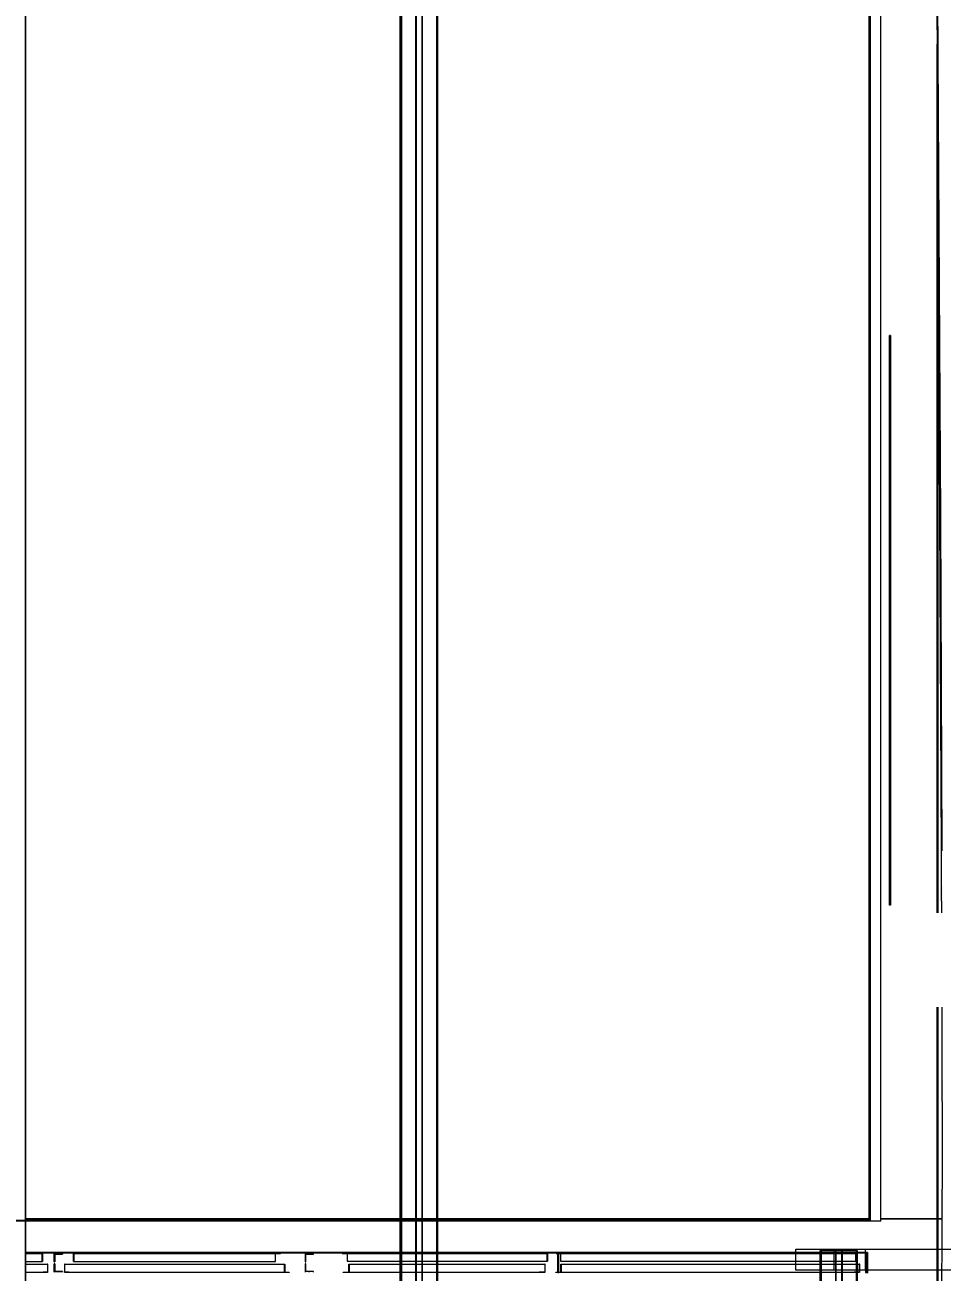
# Model space of a CAD drawing. Header units: centimetres. Extents: x -13617 to -9515, y -261 to 6553.
# Drawn here: x -12919 to -12481, y 3756 to 4352 of the extents above; entities that cross this region are included whole.
import ezdxf

# ---------------------------------------------------------------- set-up
doc = ezdxf.new("R2010")
doc.units = ezdxf.units.CM
doc.linetypes.add('_Overhead', pattern=[0.47625, 0.3175, -0.15875])
doc.linetypes.add('_Overhead_2_', pattern=[0.47625, 0.3175, -0.15875])
for name, color, linetype, lineweight in [('A-FLOR', 7, 'Continuous', 9), ('A-GENM', 7, 'Continuous', 9), ('A-WALL', 7, 'Continuous', 9), ('A-WALL-PATT', 7, 'Continuous', 35), ('E-LITE-EQPM-IDEN', 7, 'Continuous', 18), ('S-BEAM', 7, 'Continuous', 9), ('S-FSTN', 7, 'Continuous', 9)]:
    doc.layers.add(name, color=color, linetype=linetype, lineweight=lineweight)
doc.styles.add('Arial_2', font='arial.ttf', dxfattribs={"width": 0.8, "height": 30})

# ---------------------------------------------------------------- blocks, each defined once
blk = doc.blocks.new('RVR_CERCHA_C01-01 - RVR_CERCHA_C01-01-1751364-Planta patio maniobras')
at = {"layer": 'S-BEAM', "color": 254, "true_color": 0xcccccc}
for p, q in [((-0.37, -5), (-0.37, 5)), ((-0.37, 5), (-0.37, -5)), ((-0.07, 4.7), (-0.07, -4.7)), ((-0.07, -4.7), (-0.07, 4.7)), ((0.32, 4.7), (0.32, -4.7)), ((0.36, -5), (0.36, 5)), ((0.54, -4.7), (0.54, 4.7)), ((0.54, -4.7), (0.54, 4.7)), ((3.33, 4.7), (3.33, 0.7)), ((3.33, 0.7), (3.52, 0.7)), ((4.44, 0.7), (3.33, 0.7)), ((3.52, 0.7), (3.52, 4.4)), ((3.52, 4.4), (4.44, 4.4)), ((4.44, 4.4), (3.52, 4.4)), ((4.44, 0.7), (3.52, 0.7)), ((4.44, 4.4), (4.71, 4.4)), ((4.71, 4.4), (4.44, 4.4)), ((4.71, 0.7), (4.44, 0.7)), ((4.71, 0.7), (4.44, 0.7)), ((4.78, 4.4), (5.01, 4.4)), ((5.01, 4.4), (4.78, 4.4)), ((5.01, 0.7), (4.78, 0.7)), ((5.01, 0.7), (4.78, 0.7)), ((5.01, 4.4), (5.94, 4.4)), ((21.68, 4.4), (5.01, 4.4)), ((21.68, 0.7), (5.01, 0.7)), ((21.68, 0.7), (5.01, 0.7)), ((5.94, 4.4), (5.94, 4.7)), ((21.68, 4.4), (5.94, 4.4)), ((21.91, 4.4), (21.68, 4.4)), ((21.91, 4.4), (21.68, 4.4)), ((21.91, 0.7), (21.68, 0.7)), ((21.91, 0.7), (21.68, 0.7)), ((22.25, 4.4), (21.91, 4.4)), ((22.25, 4.4), (21.91, 4.4)), ((22.25, 0.7), (21.91, 0.7)), ((22.25, 0.7), (21.91, 0.7)), ((144.23, 4.4), (22.25, 4.4)), ((147.21, 4.4), (22.25, 4.4)), ((143.77, 0.7), (22.25, 0.7)), ((144.23, 0.7), (22.25, 0.7)), ((145.89, 0.7), (143.77, 0.7)), ((146.08, 4.4), (144.23, 4.4)), ((146.08, 0.7), (144.23, 0.7)), ((145.89, 0.7), (145.89, 4.4)), ((146.08, 0.7), (145.89, 0.7)), ((147.21, 4.4), (146.08, 4.4)), ((146.08, 4.4), (146.08, 0.7)), ((147.19, 5), (147.19, -5)), ((147.19, 4.42), (147.19, 4.59)), ((147.19, -4.42), (147.19, 4.4)), ((147.45, 4.4), (147.21, 4.4)), ((147.49, 4.4), (147.21, 4.4)), ((147.49, -4.7), (147.49, 4.7)), ((147.49, 4.59), (147.49, 4.42)), ((148.49, 4.4), (147.49, 4.4)), ((148.49, 4.4), (147.49, 4.4)), ((147.49, 4.4), (147.49, -4.42)), ((148.49, 4.7), (148.49, 4.4)), ((153.51, 4.7), (153.51, 0.7)), ((153.51, 0.7), (153.73, 0.7)), ((204.96, 0.7), (153.51, 0.7)), ((153.73, 0.7), (153.73, 4.4)), ((153.73, 4.4), (156.44, 4.4)), ((204.96, 4.4), (153.73, 4.4)), ((204.96, 0.7), (153.73, 0.7)), ((156.44, 4.4), (156.44, 4.7)), ((204.96, 4.4), (156.44, 4.4)), ((205.23, 4.4), (204.96, 4.4)), ((205.23, 4.4), (204.96, 4.4)), ((205.23, 0.7), (204.96, 0.7)), ((205.23, 0.7), (204.96, 0.7)), ((205.53, 4.4), (205.3, 4.4)), ((205.53, 4.4), (205.3, 4.4)), ((205.53, 0.7), (205.3, 0.7)), ((205.53, 0.7), (205.3, 0.7)), ((222.2, 4.4), (205.53, 4.4)), ((222.2, 4.4), (205.53, 4.4)), ((222.2, 0.7), (205.53, 0.7)), ((222.2, 0.7), (205.53, 0.7)), ((222.43, 4.4), (222.2, 4.4)), ((222.43, 4.4), (222.2, 4.4)), ((222.43, 0.7), (222.2, 0.7)), ((222.43, 0.7), (222.2, 0.7)), ((222.77, 4.4), (222.43, 4.4)), ((222.77, 4.4), (222.43, 4.4)), ((222.77, 0.7), (222.43, 0.7)), ((222.77, 0.7), (222.43, 0.7)), ((247.35, 4.4), (222.77, 4.4)), ((250.05, 4.4), (222.77, 4.4)), ((247.13, 0.7), (222.77, 0.7)), ((247.35, 0.7), (222.77, 0.7)), ((247.13, 0.7), (247.13, 4.7)), ((247.35, 0.7), (247.13, 0.7)), ((250.05, 4.4), (247.35, 4.4)), ((247.35, 4.4), (247.35, 0.7)), ((250.05, 4.7), (250.05, 4.4)), ((264.28, 4.5), (264.28, 4.2)), ((264.28, 4.5), (264.28, 4.2)), ((264.28, 4.2), (266.28, 4.2)), ((264.28, 4.2), (266.28, 4.2)), ((266.28, 4.5), (266.28, 4.2)), ((266.28, 4.2), (267.98, 4.2)), ((266.28, 4.2), (267.98, 4.2)), ((267.98, 4.2), (267.98, 0.5)), ((267.98, 4.2), (267.98, 0.5)), ((267.98, 0.5), (268.28, 0.5)), ((267.98, 0.5), (268.28, 0.5)), ((268.28, 0.5), (268.28, 4.5)), ((268.28, 0.5), (268.28, 4.5)), ((275.9, 4.4), (275.9, 4.7)), ((277.92, 4.4), (275.9, 4.4)), ((381.09, 4.4), (275.9, 4.4)), ((277.92, 0.7), (277.92, 4.4)), ((383.11, 4.4), (277.92, 4.4)), ((278.08, 0.7), (277.92, 0.7)), ((383.11, 0.7), (277.92, 0.7)), ((278.08, 4.7), (278.08, 0.7)), ((383.27, 0.7), (278.08, 0.7)), ((381.09, 4.7), (381.09, 4.4)), ((381.09, 4.4), (383.11, 4.4)), ((383.11, 4.4), (383.11, 0.7)), ((383.11, 0.7), (383.27, 0.7)), ((383.27, 0.7), (383.27, 4.7)), ((384.09, 4.2), (384.09, 4.5)), ((384.09, 4.5), (384.09, 4.2)), ((386.09, 4.2), (384.09, 4.2)), ((384.09, 4.2), (386.09, 4.2)), ((386.09, 4.5), (386.09, 4.2)), ((386.09, 4.2), (387.79, 4.2)), ((387.79, 4.2), (386.09, 4.2)), ((387.79, 4.2), (387.79, 0.5)), ((387.79, 0.5), (387.79, 4.2)), ((387.79, 0.5), (388.09, 0.5)), ((388.09, 0.5), (387.79, 0.5)), ((388.09, 0.5), (388.09, 4.5)), ((388.09, 4.5), (388.09, 0.5)), ((391.22, 4.7), (391.22, 0.7)), ((391.22, 0.7), (391.37, 0.7)), ((401.78, 0.7), (391.22, 0.7)), ((391.37, 0.7), (391.37, 4.4)), ((391.37, 4.4), (393.34, 4.4)), ((401.78, 4.4), (391.37, 4.4)), ((401.78, 0.7), (391.37, 0.7)), ((393.34, 4.4), (393.34, 4.7)), ((401.78, 4.4), (393.34, 4.4)), ((402.05, 4.4), (401.78, 4.4)), ((402.05, 4.4), (401.78, 4.4)), ((402.05, 0.7), (401.78, 0.7)), ((402.05, 0.7), (401.78, 0.7)), ((-0.37, -5), (0.36, -5)), ((0.32, -4.7), (-0.36, -4.7)), ((-0.36, -4.7), (-0.36, -4.99)), ((-0.36, -4.7), (0.32, -4.7)), ((0.54, -5), (-0.36, -5)), ((-0.36, -5), (0.36, -5)), ((-0.36, -5), (4.44, -5)), ((-0.07, -4.7), (0.32, -4.7)), ((0.32, -4.7), (-0.07, -4.7)), ((0.36, -4.7), (0.54, -4.7)), ((4.23, -4.7), (0.36, -4.7)), ((0.36, -4.7), (4.44, -4.7)), ((0.36, -4.7), (2.13, -4.7)), ((0.36, -5), (4.23, -5)), ((4.23, -5), (0.36, -5)), ((4.44, -4.7), (0.54, -4.7)), ((0.54, -5), (0.54, -4.74)), ((0.54, -5), (0.54, -4.74)), ((4.44, -5), (0.54, -5)), ((2.13, -4.7), (4.44, -4.7)), ((4.44, -4.7), (4.23, -4.7)), ((4.23, -5), (4.44, -5)), ((4.44, -5), (4.23, -5)), ((4.63, -4.7), (4.44, -4.7)), ((4.44, -4.7), (4.63, -4.7)), ((4.44, -4.7), (4.63, -4.7)), ((4.63, -4.7), (4.44, -4.7)), ((4.44, -5), (4.63, -5)), ((4.63, -5), (4.44, -5)), ((4.44, -5), (4.63, -5)), ((4.63, -5), (4.44, -5)), ((4.63, -5), (4.63, -4.7)), ((4.78, -4.7), (5.01, -4.7)), ((4.78, -4.7), (5.01, -4.7)), ((5.01, -4.7), (4.78, -4.7)), ((5.01, -5), (4.78, -5)), ((4.78, -5), (5.01, -5)), ((5.01, -5), (4.78, -5)), ((5.01, -4.7), (21.68, -4.7)), ((5.01, -4.7), (21.68, -4.7)), ((21.68, -5), (5.01, -5)), ((5.01, -5), (21.68, -5)), ((21.68, -5), (5.01, -5)), ((5.05, -4.75), (5.05, -0.75)), ((5.05, -0.75), (5.22, -0.75)), ((21.68, -0.75), (5.05, -0.75)), ((21.68, -4.7), (5.05, -4.7)), ((6.46, -4.75), (5.05, -4.75)), ((5.05, -4.75), (21.68, -4.75)), ((5.22, -0.75), (5.22, -4.45)), ((21.68, -0.75), (5.22, -0.75)), ((5.22, -4.45), (7.31, -4.45)), ((21.68, -4.45), (5.22, -4.45)), ((7.31, -4.75), (6.46, -4.75)), ((7.31, -4.45), (7.31, -4.7)), ((21.68, -4.45), (7.31, -4.45)), ((9.13, -4.75), (7.31, -4.75)), ((21.68, -4.75), (9.13, -4.75)), ((21.68, -4.7), (15.44, -4.7)), ((21.68, -5), (15.44, -5)), ((21.91, -0.75), (21.68, -0.75)), ((21.91, -0.75), (21.68, -0.75)), ((21.91, -4.45), (21.68, -4.45)), ((21.91, -4.45), (21.68, -4.45)), ((21.68, -4.7), (21.91, -4.7)), ((21.68, -4.7), (21.91, -4.7)), ((21.91, -4.7), (21.68, -4.7)), ((21.91, -4.7), (21.68, -4.7)), ((21.68, -4.75), (21.91, -4.75)), ((21.91, -4.75), (21.68, -4.75)), ((21.91, -5), (21.68, -5)), ((21.68, -5), (21.91, -5)), ((21.91, -5), (21.68, -5)), ((21.91, -5), (21.68, -5)), ((22.25, -0.75), (21.91, -0.75)), ((22.25, -0.75), (21.91, -0.75)), ((22.25, -4.45), (21.91, -4.45)), ((22.25, -4.45), (21.91, -4.45)), ((21.91, -4.7), (22.25, -4.7)), ((21.91, -4.7), (22.25, -4.7)), ((22.25, -4.7), (21.91, -4.7)), ((22.25, -4.7), (21.91, -4.7)), ((21.91, -4.75), (22.25, -4.75)), ((22.25, -4.75), (21.91, -4.75)), ((22.25, -5), (21.91, -5)), ((21.91, -5), (22.25, -5)), ((22.25, -5), (21.91, -5)), ((22.25, -5), (21.91, -5)), ((146.06, -0.75), (22.25, -0.75)), ((146.23, -0.75), (22.25, -0.75)), ((146.23, -4.45), (22.25, -4.45)), ((147.19, -4.45), (22.25, -4.45)), ((22.25, -4.7), (144.27, -4.7)), ((22.25, -4.7), (147.19, -4.7)), ((146.06, -4.7), (22.25, -4.7)), ((146.06, -4.7), (22.25, -4.7)), ((22.25, -4.75), (146.06, -4.75)), ((147.19, -4.75), (22.25, -4.75)), ((149.28, -5), (22.25, -5)), ((22.25, -5), (147.19, -5)), ((147.19, -5), (22.25, -5)), ((147.19, -5), (22.25, -5)), ((144.27, -4.7), (146.06, -4.7)), ((146.23, -0.75), (146.06, -0.75)), ((146.06, -0.75), (146.06, -4.75)), ((146.06, -4.75), (147.19, -4.75)), ((146.09, -4.7), (152.19, -4.7)), ((147.19, -4.7), (146.09, -4.7)), ((147.19, -4.7), (146.09, -4.7)), ((146.23, -4.45), (146.23, -0.75)), ((147.19, -4.45), (146.23, -4.45)), ((147.48, -4.45), (147.19, -4.45)), ((147.48, -4.45), (147.19, -4.45)), ((147.19, -4.59), (147.19, -4.45)), ((147.19, -4.7), (152.19, -4.7)), ((148.32, -4.7), (147.19, -4.7)), ((148.32, -4.7), (147.19, -4.7)), ((147.19, -4.75), (148.27, -4.75)), ((148.27, -4.75), (147.19, -4.75)), ((147.19, -5), (147.19, -4.75)), ((147.19, -5), (152.19, -5)), ((152.19, -5), (147.19, -5)), ((152.19, -5), (147.19, -5)), ((152.19, -5), (147.19, -5)), ((147.19, -5), (149.28, -5)), ((148.32, -4.45), (147.48, -4.45)), ((148.32, -4.45), (147.48, -4.45)), ((147.49, -4.45), (147.49, -4.59)), ((147.49, -4.7), (148.32, -4.7)), ((149.28, -4.7), (147.49, -4.7)), ((148.32, -4.7), (148.32, -4.45)), ((152.19, -4.7), (148.32, -4.7)), ((152.19, -4.7), (148.32, -4.7)), ((148.32, -4.7), (152.19, -4.7)), ((152.19, -4.7), (149.28, -4.7)), ((152.19, -5), (149.28, -5)), ((149.28, -5), (152.19, -5)), ((152.19, -4.7), (204.96, -4.7)), ((152.19, -4.7), (204.96, -4.7)), ((152.42, -4.7), (152.19, -4.7)), ((152.42, -4.7), (152.19, -4.7)), ((152.19, -4.7), (152.19, -5)), ((152.19, -5), (152.19, -4.7)), ((204.96, -5), (152.19, -5)), ((152.19, -5), (204.96, -5)), ((204.96, -5), (152.19, -5)), ((204.96, -5), (152.19, -5)), ((152.42, -4.75), (152.42, -0.75)), ((152.42, -0.75), (152.61, -0.75)), ((204.96, -0.75), (152.42, -0.75)), ((204.96, -4.7), (152.42, -4.7)), ((204.96, -4.7), (152.42, -4.7)), ((153.74, -4.75), (152.42, -4.75)), ((152.42, -4.75), (204.96, -4.75)), ((152.61, -0.75), (152.61, -4.45)), ((204.96, -0.75), (152.61, -0.75)), ((152.61, -4.45), (155.06, -4.45)), ((204.96, -4.45), (152.61, -4.45)), ((155.06, -4.75), (153.74, -4.75)), ((155.06, -4.45), (155.06, -4.7)), ((204.96, -4.45), (155.06, -4.45)), ((156.76, -4.75), (155.06, -4.75)), ((204.96, -4.75), (156.76, -4.75)), ((205.23, -0.75), (204.96, -0.75)), ((205.23, -0.75), (204.96, -0.75)), ((205.23, -4.45), (204.96, -4.45)), ((205.23, -4.45), (204.96, -4.45)), ((204.96, -4.7), (205.23, -4.7)), ((204.96, -4.7), (205.23, -4.7)), ((205.23, -4.7), (204.96, -4.7)), ((205.23, -4.7), (204.96, -4.7)), ((204.96, -4.75), (205.23, -4.75)), ((205.23, -4.75), (204.96, -4.75)), ((205.23, -5), (204.96, -5)), ((204.96, -5), (205.23, -5)), ((205.23, -5), (204.96, -5)), ((205.23, -5), (204.96, -5)), ((205.53, -0.75), (205.3, -0.75)), ((205.53, -0.75), (205.3, -0.75)), ((205.53, -4.45), (205.3, -4.45)), ((205.53, -4.45), (205.3, -4.45)), ((205.3, -4.7), (205.53, -4.7)), ((205.3, -4.7), (205.53, -4.7)), ((205.53, -4.7), (205.3, -4.7)), ((205.53, -4.7), (205.3, -4.7)), ((205.3, -4.75), (205.53, -4.75)), ((205.53, -4.75), (205.3, -4.75)), ((205.53, -5), (205.3, -5)), ((205.3, -5), (205.53, -5)), ((205.53, -5), (205.3, -5)), ((205.53, -5), (205.3, -5)), ((222.2, -0.75), (205.53, -0.75)), ((222.2, -0.75), (205.53, -0.75)), ((222.2, -4.45), (205.53, -4.45)), ((222.2, -4.45), (205.53, -4.45)), ((205.53, -4.7), (222.2, -4.7)), ((205.53, -4.7), (222.2, -4.7)), ((222.2, -4.7), (205.53, -4.7)), ((222.2, -4.7), (205.53, -4.7)), ((205.53, -4.75), (222.2, -4.75)), ((222.2, -4.75), (205.53, -4.75)), ((222.2, -5), (205.53, -5)), ((205.53, -5), (222.2, -5)), ((222.2, -5), (205.53, -5)), ((222.2, -5), (205.53, -5)), ((222.43, -0.75), (222.2, -0.75)), ((222.43, -0.75), (222.2, -0.75)), ((222.43, -4.45), (222.2, -4.45)), ((222.43, -4.45), (222.2, -4.45)), ((222.2, -4.7), (222.43, -4.7)), ((222.2, -4.7), (222.43, -4.7)), ((222.43, -4.7), (222.2, -4.7)), ((222.43, -4.7), (222.2, -4.7)), ((222.2, -4.75), (222.43, -4.75)), ((222.43, -4.75), (222.2, -4.75)), ((222.43, -5), (222.2, -5)), ((222.2, -5), (222.43, -5)), ((222.43, -5), (222.2, -5)), ((222.43, -5), (222.2, -5)), ((222.77, -0.75), (222.43, -0.75)), ((222.77, -0.75), (222.43, -0.75)), ((222.77, -4.45), (222.43, -4.45)), ((222.77, -4.45), (222.43, -4.45)), ((222.43, -4.7), (222.77, -4.7)), ((222.43, -4.7), (222.77, -4.7)), ((222.77, -4.7), (222.43, -4.7)), ((222.77, -4.7), (222.43, -4.7)), ((222.43, -4.75), (222.77, -4.75)), ((222.77, -4.75), (222.43, -4.75)), ((222.77, -5), (222.43, -5)), ((222.43, -5), (222.77, -5)), ((222.77, -5), (222.43, -5)), ((222.77, -5), (222.43, -5)), ((247.95, -0.75), (222.77, -0.75)), ((248.15, -0.75), (222.77, -0.75)), ((248.15, -4.45), (222.77, -4.45)), ((250.59, -4.45), (222.77, -4.45)), ((222.77, -4.7), (244.8, -4.7)), ((222.77, -4.7), (401.78, -4.7)), ((247.95, -4.7), (222.77, -4.7)), ((247.95, -4.7), (222.77, -4.7)), ((222.77, -4.75), (247.95, -4.75)), ((250.59, -4.75), (222.77, -4.75)), ((401.78, -5), (222.77, -5)), ((222.77, -5), (401.78, -5)), ((401.78, -5), (222.77, -5)), ((401.78, -5), (222.77, -5)), ((244.8, -4.7), (247.95, -4.7)), ((248.15, -0.75), (247.95, -0.75)), ((247.95, -0.75), (247.95, -4.75)), ((247.95, -4.75), (250.59, -4.75)), ((247.98, -4.7), (250.59, -4.7)), ((250.59, -4.7), (247.98, -4.7)), ((250.59, -4.7), (247.98, -4.7)), ((248.15, -4.45), (248.15, -0.75)), ((250.59, -4.45), (248.15, -4.45)), ((250.59, -4.75), (250.59, -4.45)), ((250.59, -4.7), (280.12, -4.7)), ((279.99, -4.7), (250.59, -4.7)), ((279.99, -4.7), (250.59, -4.7)), ((264.28, -4.2), (264.28, -4.5)), ((266.28, -4.2), (264.28, -4.2)), ((266.28, -4.2), (264.28, -4.2)), ((264.28, -4.2), (264.28, -4.5)), ((264.28, -4.5), (266.28, -4.5)), ((264.28, -4.5), (266.28, -4.5)), ((266.28, -4.2), (266.28, -4.5)), ((267.98, -4.2), (266.28, -4.2)), ((267.98, -4.2), (266.28, -4.2)), ((266.28, -4.5), (268.28, -4.5)), ((266.28, -4.5), (268.28, -4.5)), ((268.28, -0.5), (267.98, -0.5)), ((267.98, -0.5), (267.98, -4.2)), ((268.28, -0.5), (267.98, -0.5)), ((267.98, -0.5), (267.98, -4.2)), ((268.28, -4.5), (268.28, -0.5)), ((268.28, -4.5), (268.28, -0.5)), ((282.34, -4.4), (279.99, -4.4)), ((279.99, -4.4), (279.99, -4.7)), ((376.32, -4.4), (279.99, -4.4)), ((279.99, -4.7), (282.53, -4.7)), ((374.44, -4.7), (279.99, -4.7)), ((378.86, -4.7), (279.99, -4.7)), ((378.86, -4.7), (279.99, -4.7)), ((280.12, -4.7), (287.39, -4.7)), ((282.53, -0.7), (282.34, -0.7)), ((282.34, -0.7), (282.34, -4.4)), ((378.67, -0.7), (282.34, -0.7)), ((378.67, -4.4), (282.34, -4.4)), ((282.53, -4.7), (282.53, -0.7)), ((378.86, -0.7), (282.53, -0.7)), ((282.53, -4.7), (378.86, -4.7)), ((287.39, -4.7), (401.78, -4.7)), ((376.32, -4.7), (374.44, -4.7)), ((376.32, -4.7), (376.32, -4.4)), ((376.32, -4.4), (378.67, -4.4)), ((377.59, -4.7), (376.32, -4.7)), ((378.86, -4.7), (377.59, -4.7)), ((378.67, -4.4), (378.67, -0.7)), ((378.67, -0.7), (378.86, -0.7)), ((378.86, -0.7), (378.86, -4.7)), ((393.71, -4.7), (378.86, -4.7)), ((393.71, -4.7), (378.86, -4.7)), ((384.09, -4.5), (384.09, -4.2)), ((384.09, -4.2), (386.09, -4.2)), ((384.09, -4.2), (384.09, -4.5)), ((386.09, -4.2), (384.09, -4.2)), ((386.09, -4.5), (384.09, -4.5)), ((384.09, -4.5), (386.09, -4.5)), ((386.09, -4.2), (386.09, -4.5)), ((387.79, -4.2), (386.09, -4.2)), ((386.09, -4.2), (387.79, -4.2)), ((386.09, -4.5), (388.09, -4.5)), ((388.09, -4.5), (386.09, -4.5)), ((388.09, -0.5), (387.79, -0.5)), ((387.79, -0.5), (387.79, -4.2)), ((387.79, -0.5), (388.09, -0.5)), ((387.79, -4.2), (387.79, -0.5)), ((388.09, -4.5), (388.09, -0.5)), ((388.09, -0.5), (388.09, -4.5)), ((393.71, -4.7), (393.71, -0.7)), ((393.71, -0.7), (393.84, -0.7)), ((401.78, -0.7), (393.71, -0.7)), ((394.1, -4.7), (393.71, -4.7)), ((393.71, -4.7), (401.78, -4.7)), ((401.78, -4.7), (393.71, -4.7)), ((401.78, -4.7), (393.71, -4.7)), ((393.84, -0.7), (393.84, -4.4)), ((401.78, -0.7), (393.84, -0.7)), ((393.84, -4.4), (395.45, -4.4)), ((401.78, -4.4), (393.84, -4.4)), ((395.45, -4.7), (394.1, -4.7)), ((395.45, -4.4), (395.45, -4.7)), ((401.78, -4.4), (395.45, -4.4)), ((401.21, -4.7), (395.45, -4.7)), ((401.78, -4.7), (401.21, -4.7)), ((402.05, -0.7), (401.78, -0.7)), ((402.05, -0.7), (401.78, -0.7)), ((402.05, -4.4), (401.78, -4.4)), ((402.05, -4.4), (401.78, -4.4)), ((401.78, -4.7), (402.05, -4.7)), ((402.05, -4.7), (401.78, -4.7)), ((401.78, -4.7), (402.05, -4.7)), ((401.78, -4.7), (402.05, -4.7)), ((402.05, -4.7), (401.78, -4.7)), ((402.05, -4.7), (401.78, -4.7)), ((402.05, -5), (401.78, -5)), ((401.78, -5), (402.05, -5)), ((402.05, -5), (401.78, -5)), ((402.05, -5), (401.78, -5))]:
    blk.add_line(p, q, dxfattribs=at)
blk = doc.blocks.new('Costanera Perfil Z - Parametrizado - Costanera Perfil Z - Parametrizado-1652053-Planta patio maniobras')
at = {"layer": 'S-BEAM', "color": 254, "true_color": 0xcccccc}
for p, q in [((-8.9, 811.28), (-1.35, 811.28)), ((-8.63, 811.28), (-8.9, 811.28)), ((-8.9, -811.28), (-8.9, 811.28)), ((-8.63, 811.28), (-8.63, -811.28)), ((-1.6, 811.28), (-8.57, 811.28)), ((-8.57, 811.28), (-8.34, 811.28)), ((-8.34, 811.28), (-8.57, 811.28)), ((-8.57, 811.28), (-8.57, -811.28)), ((-8.34, 811.28), (-8.34, -811.28)), ((1.35, 811.28), (-1.6, 811.28)), ((-1.6, 811.28), (-1.6, -811.28)), ((-1.35, 811.28), (1.6, 811.28)), ((-1.35, 811.28), (-1.35, -811.28)), ((8.34, 811.28), (1.35, 811.28)), ((1.35, 811.28), (1.35, 206.72)), ((1.6, 811.28), (8.34, 811.28)), ((1.6, 811.28), (1.6, 206.72)), ((8.34, 811.28), (8.57, 811.28)), ((8.57, 811.28), (8.34, 811.28)), ((8.34, 811.28), (8.63, 811.28)), ((8.57, 811.28), (8.34, 811.28)), ((8.34, 811.28), (8.34, -811.28)), ((8.57, 811.28), (8.57, 206.72)), ((8.63, 811.28), (8.9, 811.28)), ((8.9, 811.28), (8.63, 811.28)), ((8.63, 811.28), (8.63, -811.28)), ((8.9, 811.28), (8.9, 206.72))]:
    blk.add_line(p, q, dxfattribs=at)
blk = doc.blocks.new('Costanera Perfil Z - Parametrizado - Costanera Perfil Z - Parametrizado-1749030-Planta patio maniobras')
at = {"layer": 'S-BEAM', "color": 254, "true_color": 0xcccccc}
for p, q in [((-8.9, 321.38), (-8.9, 1216.54)), ((-8.63, 1216.54), (-8.63, 321.38)), ((-8.57, 1216.54), (-8.57, 321.38)), ((-8.34, 1216.54), (-8.34, 321.38)), ((-1.6, 1216.54), (-1.6, 321.38)), ((-1.35, 1216.54), (-1.35, 321.38)), ((1.35, 1216.54), (1.35, 321.38)), ((1.6, 1216.54), (1.6, 321.38)), ((8.34, 1216.54), (8.34, 321.38)), ((8.57, 1216.54), (8.57, 321.38)), ((8.63, 1216.54), (8.63, 321.38)), ((8.9, 1216.54), (8.9, 321.38)), ((-8.9, -1315.69), (-8.9, 320.88)), ((-8.63, 320.88), (-8.63, -1315.69)), ((-8.57, 320.88), (-8.57, -1315.69)), ((-8.34, 320.88), (-8.34, -1315.69)), ((-1.6, 320.88), (-1.6, -1315.69)), ((-1.35, 320.88), (-1.35, -1315.69)), ((1.35, 320.88), (1.35, -1315.69)), ((1.6, 320.88), (1.6, -1315.69)), ((8.34, 320.88), (8.34, -1315.69)), ((8.57, 320.88), (8.57, -1315.69)), ((8.63, 320.88), (8.63, -1315.69)), ((8.9, 320.88), (8.9, -1315.69))]:
    blk.add_line(p, q, dxfattribs=at)
blk = doc.blocks.new('Costanera Perfil Z - Parametrizado - Costanera Perfil Z - Parametrizado-1749004-Planta patio maniobras')
at = {"layer": 'S-BEAM', "color": 254, "true_color": 0xcccccc}
for p, q in [((8.63, 1219.4), (8.63, 324.27)), ((8.9, 1219.4), (8.9, 324.27)), ((8.63, 323.77), (8.63, -1312.83)), ((8.9, 323.77), (8.9, -1312.83))]:
    blk.add_line(p, q, dxfattribs=at)
blk = doc.blocks.new('RVR_Soporte Cercha _02 - RVR_Soporte Cercha _02-V26-Planta patio maniobras')
at = {"layer": 'S-FSTN', "color": 253, "true_color": 0xaaaaaa}
for p, q in [((16.97, 5), (17.28, 5)), ((17.28, 5), (18.18, 5)), ((17.28, 5), (17.28, -5)), ((18.18, 5), (18.48, 5)), ((18.48, 5), (27.03, 5)), ((29.02, 5), (35.77, 5)), ((35.77, 5), (36.07, 5)), ((36.07, 5), (37.42, 5)), ((37.42, 5), (37.72, 5)), ((37.72, 5), (37.98, 5)), ((38.48, 5), (40.59, 5)), ((40.59, 5), (73.91, 5)), ((73.96, 5), (74.21, 5)), ((74.21, 5), (74.59, 5)), ((74.64, 5), (74.82, 5)), ((74.85, 5), (77.61, 5)), ((74.85, 5), (74.85, -3.2)), ((77.61, 5), (77.75, 5)), ((77.8, 5), (78.72, 5)), ((78.72, 5), (78.99, 5)), ((79.06, 5), (79.29, 5)), ((79.29, 5), (89.72, 5)), ((89.72, 5), (89.72, 2.2)), ((89.72, 5), (95.96, 5)), ((89.72, 2.2), (89.72, 0.75)), ((89.72, 0.75), (89.72, -3.2)), ((95.96, 5), (96.19, 5)), ((96.19, 5), (96.53, 5)), ((96.53, 5), (108.11, 5)), ((108.11, 5), (108.11, 2.2)), ((108.11, 2.2), (108.11, 0.75)), ((108.11, 0.75), (108.11, -3.14)), ((17.28, -5), (16.97, -5)), ((18.18, -5), (17.28, -5)), ((18.48, -5), (18.18, -5)), ((27.08, -5), (18.48, -5)), ((35.77, -5), (28.97, -5)), ((36.07, -5), (35.77, -5)), ((37.42, -5), (36.07, -5)), ((37.72, -5), (37.42, -5)), ((37.94, -5), (37.72, -5)), ((40.59, -5), (38.44, -5)), ((74.85, -5), (40.59, -5)), ((74.85, -3.24), (74.85, -3.5)), ((74.85, -3.5), (74.85, -5)), ((89.72, -5), (74.85, -5)), ((89.72, -3.25), (89.72, -3.5)), ((89.72, -3.5), (89.72, -4.35)), ((89.72, -4.35), (89.72, -5)), ((108.11, -5), (89.72, -5)), ((108.11, -3.25), (108.11, -3.5)), ((108.11, -3.5), (108.11, -5))]:
    blk.add_line(p, q, dxfattribs=at)
blk = doc.blocks.new('Costaneras Perfil C - 50 x 250-1666462-Planta patio maniobras')
at = {"layer": 'S-BEAM', "color": 254, "true_color": 0xcccccc}
for p, q in [((-1286.12, -12.5), (866.63, -12.5)), ((866.63, -12.5), (-1286.12, -12.5)), ((-1229, -12.2), (845.25, -12.2)), ((845.25, -12.2), (-1229, -12.2))]:
    blk.add_line(p, q, dxfattribs=at)
blk = doc.blocks.new('PQ_RVR_EST-01_ZZ_ZZ_MO_T_A_rvt-1-Planta patio maniobras')
at = {"layer": 'A-FLOR', "color": 254, "linetype": '_Overhead', "true_color": 0xd4d4d4}
for p, q in [((-12919.09, 3781.84), (-12919.36, 3781.84)), ((-12919.36, 3781.84), (-12919.09, 3781.84)), ((-12740.08, 3781.84), (-12919.09, 3781.84)), ((-12919.09, 3781.84), (-12740.08, 3781.84)), ((-12739.74, 3781.84), (-12740.08, 3781.84)), ((-12740.08, 3781.84), (-12739.74, 3781.84)), ((-12739.51, 3781.84), (-12739.74, 3781.84)), ((-12739.74, 3781.84), (-12739.51, 3781.84)), ((-12722.84, 3781.84), (-12739.51, 3781.84)), ((-12739.51, 3781.84), (-12722.84, 3781.84)), ((-12722.61, 3781.84), (-12722.84, 3781.84)), ((-12722.84, 3781.84), (-12722.61, 3781.84)), ((-12722.27, 3781.84), (-12722.55, 3781.84)), ((-12722.55, 3781.84), (-12722.27, 3781.84)), ((-12516.05, 3781.84), (-12722.27, 3781.84)), ((-12722.27, 3781.84), (-12516.05, 3781.84)), ((-12483.63, 3781.84), (-12510.55, 3781.84)), ((-12510.55, 3781.84), (-12483.63, 3781.84)), ((-12481.42, 3781.84), (-12483.63, 3781.84)), ((-12483.63, 3781.84), (-12481.42, 3781.84))]:
    blk.add_line(p, q, dxfattribs=at)
at = {"layer": 'S-BEAM', "color": 254, "linetype": '_Overhead', "lineweight": 9, "true_color": 0xd4d4d4}
for name, p, rotation in [('Costaneras Perfil C - 50 x 250-1666462-Planta patio maniobras', (-12471.13, 3056.96), 270), ('RVR_CERCHA_C01-01 - RVR_CERCHA_C01-01-1751364-Planta patio maniobras', (-12517.31, 3760.75), 180)]:
    blk.add_blockref(name, p, dxfattribs=dict(at, rotation=rotation))
for name, p in [('Costanera Perfil Z - Parametrizado - Costanera Perfil Z - Parametrizado-1749030-Planta patio maniobras', (-12731.18, 3459.72)), ('Costanera Perfil Z - Parametrizado - Costanera Perfil Z - Parametrizado-1749004-Planta patio maniobras', (-12928, 3456.86)), ('Costanera Perfil Z - Parametrizado - Costanera Perfil Z - Parametrizado-1652053-Planta patio maniobras', (-12530.66, 2955.31))]:
    blk.add_blockref(name, p, dxfattribs=at)
at = {"layer": 'S-FSTN', "color": 254, "linetype": '_Overhead', "lineweight": 9, "true_color": 0xd4d4d4, "rotation": 180}
blk.add_blockref('RVR_Soporte Cercha _02 - RVR_Soporte Cercha _02-V26-Planta patio maniobras', (-12443.03, 3762.25), dxfattribs=at)
blk = doc.blocks.new('Generic Models 2 - Generic Models 2-1806158-Planta patio maniobras')
at = {"layer": 'A-GENM', "color": 254, "true_color": 0xd4d4d4}
for p, q in [((-12515.55, 4445.12), (-12510.55, 4445.12)), ((-12510.55, 3780.57), (-12510.55, 4445.12)), ((-12510.55, 3780.57), (-12515.55, 3780.57))]:
    blk.add_line(p, q, dxfattribs=at)
blk = doc.blocks.new('PQ_RVR_ARQ-01_ZZ_ZZ_MO_T_A_rvt-1-Planta patio maniobras')
at = {"layer": 'A-WALL-PATT', "lineweight": 9, "true_color": 0xdddddd}
for points in [[(-12482.44, 4117.04), (-12481.94, 4117.05), (-12483.65, 4443.46), (-12484.15, 4443.46), (-12482.71, 4167.97)], [(-12481.79, 3957.61), (-12481.29, 3957.61), (-12481.94, 4117.05), (-12482.44, 4117.04), (-12481.83, 3967.77)], [(-12480.8, 3813.74), (-12481.29, 3957.61), (-12481.79, 3957.61), (-12481.3, 3813.74)], [(-12481.49, 3626.16), (-12480.8, 3813.74), (-12481.3, 3813.74), (-12481.99, 3626.16)]]:
    blk.add_hatch(color=254, dxfattribs=at).paths.add_polyline_path(points)
at = {"layer": 'A-FLOR', "color": 254, "linetype": '_Overhead_2_', "true_color": 0xd4d4d4}
for p, q in [((-12919.09, 3781.84), (-12919.36, 3781.84)), ((-12919.36, 3781.84), (-12919.09, 3781.84)), ((-12919.36, 3781.84), (-12919.09, 3781.84)), ((-12919.09, 3781.84), (-12919.36, 3781.84)), ((-12740.08, 3781.84), (-12919.09, 3781.84)), ((-12919.09, 3781.84), (-12740.08, 3781.84)), ((-12919.09, 3781.84), (-12740.08, 3781.84)), ((-12740.08, 3781.84), (-12919.09, 3781.84)), ((-12739.74, 3781.84), (-12740.08, 3781.84)), ((-12740.08, 3781.84), (-12739.74, 3781.84)), ((-12740.08, 3781.84), (-12739.74, 3781.84)), ((-12739.74, 3781.84), (-12740.08, 3781.84)), ((-12739.51, 3781.84), (-12739.74, 3781.84)), ((-12739.74, 3781.84), (-12739.51, 3781.84)), ((-12739.74, 3781.84), (-12739.51, 3781.84)), ((-12739.51, 3781.84), (-12739.74, 3781.84)), ((-12722.84, 3781.84), (-12739.51, 3781.84)), ((-12739.51, 3781.84), (-12722.84, 3781.84)), ((-12739.51, 3781.84), (-12722.84, 3781.84)), ((-12722.84, 3781.84), (-12739.51, 3781.84)), ((-12722.61, 3781.84), (-12722.84, 3781.84)), ((-12722.84, 3781.84), (-12722.61, 3781.84)), ((-12722.84, 3781.84), (-12722.61, 3781.84)), ((-12722.61, 3781.84), (-12722.84, 3781.84)), ((-12722.27, 3781.84), (-12722.55, 3781.84)), ((-12722.55, 3781.84), (-12722.27, 3781.84)), ((-12722.55, 3781.84), (-12722.27, 3781.84)), ((-12722.27, 3781.84), (-12722.55, 3781.84)), ((-12516.05, 3781.84), (-12722.27, 3781.84)), ((-12722.27, 3781.84), (-12516.05, 3781.84)), ((-12722.27, 3781.84), (-12516.05, 3781.84)), ((-12516.05, 3781.84), (-12722.27, 3781.84)), ((-12483.63, 3781.84), (-12510.55, 3781.84)), ((-12510.55, 3781.84), (-12483.63, 3781.84)), ((-12510.55, 3781.84), (-12483.63, 3781.84)), ((-12483.63, 3781.84), (-12510.55, 3781.84)), ((-12481.42, 3781.84), (-12483.63, 3781.84)), ((-12483.63, 3781.84), (-12481.42, 3781.84)), ((-12483.63, 3781.84), (-12481.42, 3781.84)), ((-12481.42, 3781.84), (-12483.63, 3781.84))]:
    blk.add_line(p, q, dxfattribs=at)
at = {"layer": 'A-WALL', "color": 253, "true_color": 0xaaaaaa}
for p, q in [((-12516.05, 3781.07), (-12516.05, 4676.26)), ((-12515.55, 4676.26), (-12515.55, 3781.07)), ((-12506.41, 3931.72), (-12506.41, 4203.84)), ((-12505.91, 4203.84), (-12506.41, 4203.84)), ((-12505.91, 4203.84), (-12505.91, 3931.72)), ((-12505.91, 3931.72), (-12506.41, 3931.72)), ((-13257.46, 3781.19), (-12515.55, 3781.07)), ((-12515.55, 3780.57), (-13257.45, 3780.69)), ((-12515.55, 3780.57), (-12515.55, 3781.07))]:
    blk.add_line(p, q, dxfattribs=at)
at = {"layer": 'A-WALL', "color": 253, "lineweight": 18, "true_color": 0xaaaaaa}
for p, q in [((-12484.15, 4443.46), (-12482.44, 4117.04)), ((-12481.94, 4117.05), (-12483.65, 4443.46)), ((-12482.44, 4117.04), (-12481.79, 3957.61)), ((-12481.29, 3957.61), (-12481.94, 4117.05)), ((-12481.79, 3957.61), (-12481.3, 3813.74)), ((-12481.3, 3813.74), (-12481.99, 3626.16))]:
    blk.add_line(p, q, dxfattribs=at)
at = {"layer": 'A-GENM', "color": 254, "lineweight": 18, "true_color": 0xd4d4d4}
blk.add_blockref('Generic Models 2 - Generic Models 2-1806158-Planta patio maniobras', (0, 0), dxfattribs=at)

msp = doc.modelspace()

# ---------------------------------------------------------------- block references
at = {"lineweight": 5}
msp.add_blockref('PQ_RVR_EST-01_ZZ_ZZ_MO_T_A_rvt-1-Planta patio maniobras', (0, 0), dxfattribs=at)

# ---------------------------------------------------------------- next in the draw order: block references
msp.add_blockref('PQ_RVR_ARQ-01_ZZ_ZZ_MO_T_A_rvt-1-Planta patio maniobras', (0, 0), dxfattribs=at)

# ---------------------------------------------------------------- next in the draw order: texts
at = {"layer": 'E-LITE-EQPM-IDEN', "lineweight": 9, "insert": (-12479.37, 3920.43), "char_height": 30, "width": 46.1772, "attachment_point": 1, "style": 'Arial_2', "bg_fill": 3, "box_fill_scale": 1.25, "bg_fill_color": 256, "bg_fill_true_color": 13158600, "bg_fill_transparency": 0}
msp.add_mtext('L5', dxfattribs=at)

doc.saveas('drawing.dxf')
